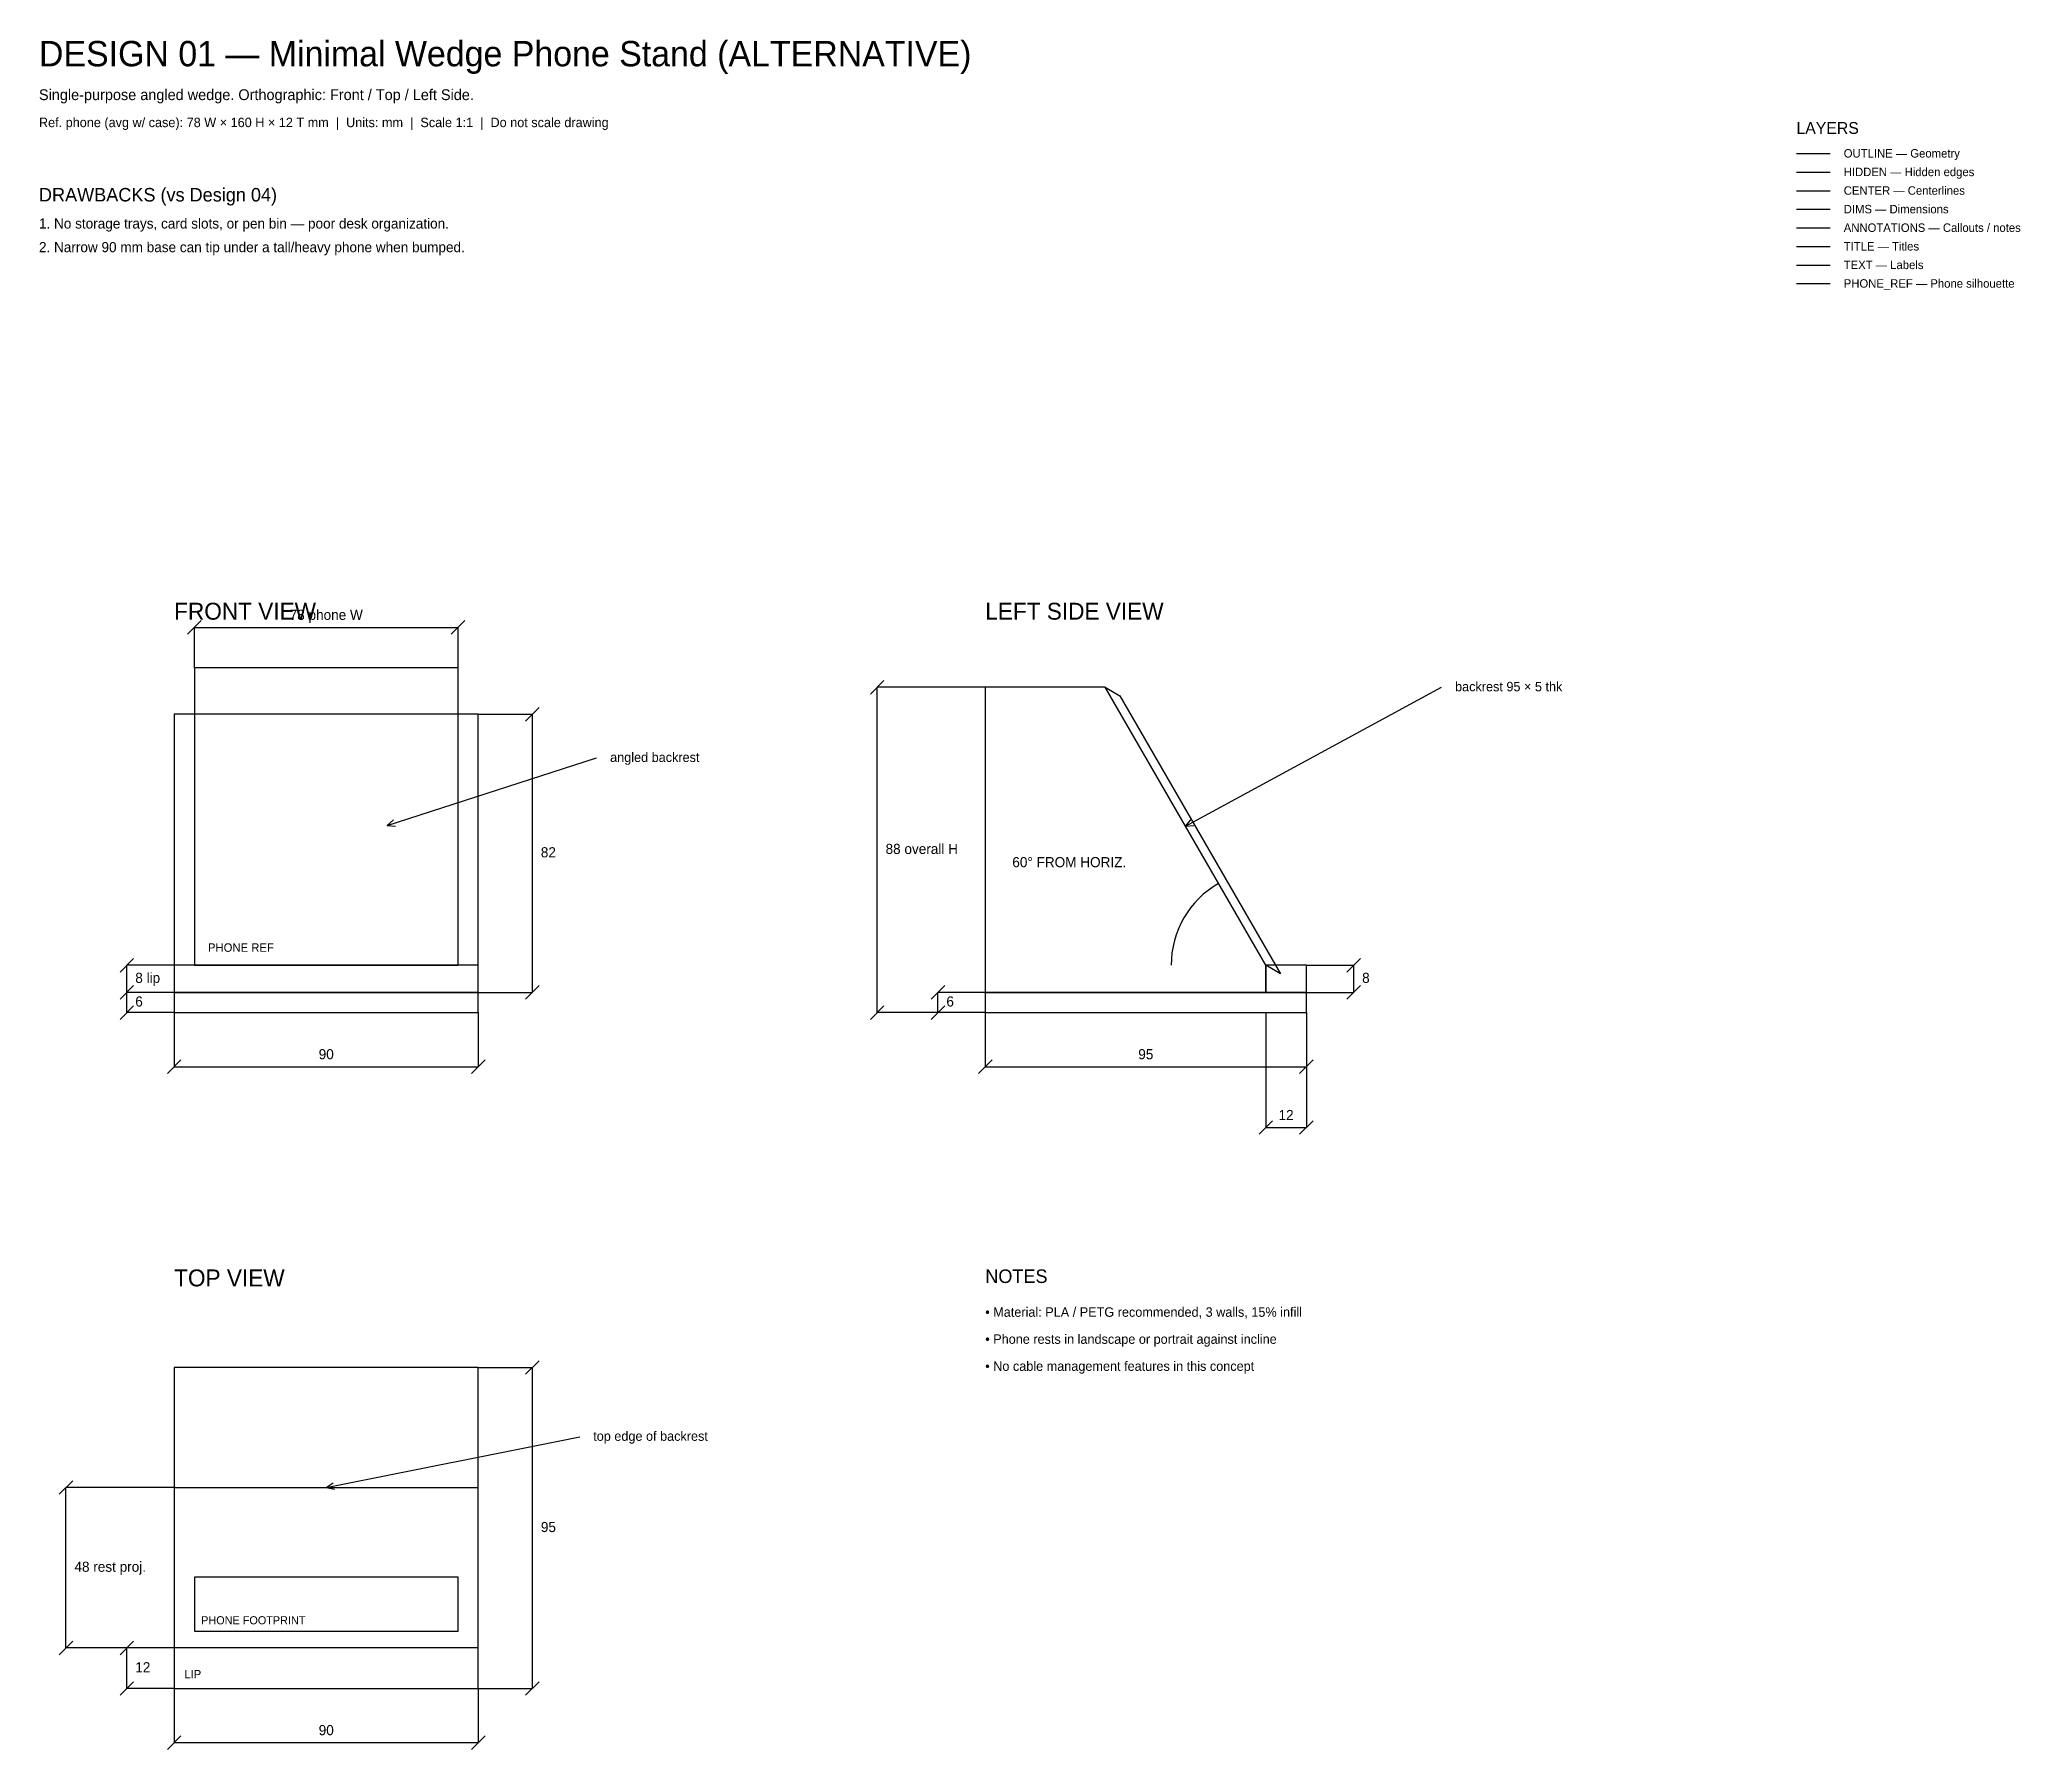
# Model space of a CAD drawing. Header units: millimetres. Extents: x 0 to 586, y -178 to 328.
import ezdxf
from ezdxf.enums import TextEntityAlignment as Align

# ---------------------------------------------------------------- set-up
doc = ezdxf.new("R2010")
doc.units = ezdxf.units.MM
for name, color, linetype in [('ANNOTATIONS', 3, 'Continuous'), ('CENTER', 5, 'Continuous'), ('DIMS', 1, 'Continuous'), ('HIDDEN', 8, 'Continuous'), ('OUTLINE', 7, 'Continuous'), ('PHONE_REF', 6, 'Continuous'), ('TEXT', 4, 'Continuous'), ('TITLE', 2, 'Continuous')]:
    doc.layers.add(name, color=color, linetype=linetype)

msp = doc.modelspace()

# ---------------------------------------------------------------- linework, layer by layer
at = {"layer": 'ANNOTATIONS'}
for p, q in [((520, 272.2), (530, 272.2)), ((339.25, 95.14), (415, 136.27)), ((103, 95.36), (165, 115.36)), ((103, 95.36), (104.89, 97)), ((103, 95.36), (105.49, 95.14)), ((339.25, 95.14), (340.81, 97.09)), ((339.25, 95.14), (341.74, 95.38)), ((85, -100.5), (160, -85.5)), ((85, -100.5), (87.07, -99.09)), ((85, -100.5), (87.45, -101))]:
    msp.add_line(p, q, dxfattribs=at)
msp.add_arc((363, 54), 28, 120, 180, dxfattribs=at)
at = {"layer": 'CENTER'}
msp.add_line((520, 283.2), (530, 283.2), dxfattribs=at)
at = {"layer": 'DIMS'}
for p, q in [((520, 277.7), (530, 277.7)), ((44, 152), (48, 156)), ((46, 142), (46, 154)), ((46, 154), (124, 154)), ((122, 152), (126, 156)), ((124, 142), (124, 154)), ((246, 134.27), (250, 138.27)), ((280, 136.27), (248, 136.27)), ((248, 40), (248, 136.27)), ((144, 126.27), (148, 130.27)), ((130, 128.27), (146, 128.27)), ((146, 46), (146, 128.27)), ((24, 52), (28, 56)), ((40, 54), (26, 54)), ((26, 46), (26, 54)), ((375, 54), (389, 54)), ((387, 52), (391, 56)), ((389, 46), (389, 54)), ((24, 44), (28, 48)), ((24, 44), (28, 48)), ((144, 44), (148, 48)), ((264, 44), (268, 48)), ((387, 44), (391, 48)), ((24, 38), (28, 42)), ((40, 46), (26, 46)), ((26, 40), (26, 46)), ((40, 46), (26, 46)), ((130, 46), (146, 46)), ((246, 38), (250, 42)), ((264, 38), (268, 42)), ((280, 46), (266, 46)), ((266, 40), (266, 46)), ((375, 46), (389, 46)), ((40, 40), (26, 40)), ((40, 40), (40, 24)), ((130, 40), (130, 24)), ((280, 40), (248, 40)), ((280, 40), (266, 40)), ((280, 40), (280, 24)), ((363, 40), (363, 6)), ((375, 40), (375, 24)), ((375, 40), (375, 6)), ((38, 22), (42, 26)), ((40, 24), (130, 24)), ((128, 22), (132, 26)), ((278, 22), (282, 26)), ((280, 24), (375, 24)), ((373, 22), (377, 26)), ((361, 4), (365, 8)), ((363, 6), (375, 6)), ((373, 4), (377, 8)), ((144, -67), (148, -63)), ((130, -65), (146, -65)), ((146, -160), (146, -65)), ((6, -102.5), (10, -98.5)), ((40, -100.5), (8, -100.5)), ((8, -148), (8, -100.5)), ((6, -150), (10, -146)), ((24, -150), (28, -146)), ((40, -148), (8, -148)), ((40, -148), (26, -148)), ((26, -160), (26, -148)), ((24, -162), (28, -158)), ((144, -162), (148, -158)), ((40, -160), (26, -160)), ((40, -160), (40, -176)), ((130, -160), (130, -176)), ((130, -160), (146, -160)), ((38, -178), (42, -174)), ((128, -178), (132, -174)), ((40, -176), (130, -176))]:
    msp.add_line(p, q, dxfattribs=at)
at = {"layer": 'HIDDEN'}
msp.add_line((520, 288.7), (530, 288.7), dxfattribs=at)
msp.add_lwpolyline([(280, 46), (363, 46), (363, 54), (315.5, 136.27), (280, 136.27)], close=True, dxfattribs=at)
at = {"layer": 'OUTLINE'}
for p, q in [((520, 294.2), (530, 294.2)), ((40, -100.5), (130, -100.5))]:
    msp.add_line(p, q, dxfattribs=at)
for points in [[(363, 54), (315.5, 136.27), (319.83, 133.77), (367.33, 51.5)], [(40, 46), (130, 46), (130, 128.27), (40, 128.27)], [(40, 46), (130, 46), (130, 54), (40, 54)], [(363, 46), (375, 46), (375, 54), (363, 54)], [(40, 40), (130, 40), (130, 46), (40, 46)], [(280, 40), (375, 40), (375, 46), (280, 46)], [(40, -160), (130, -160), (130, -65), (40, -65)], [(40, -160), (130, -160), (130, -148), (40, -148)]]:
    msp.add_lwpolyline(points, close=True, dxfattribs=at)
at = {"layer": 'PHONE_REF'}
msp.add_line((520, 255.7), (530, 255.7), dxfattribs=at)
for points in [[(46, 54), (124, 54), (124, 142), (46, 142)], [(46, -143), (124, -143), (124, -127), (46, -127)]]:
    msp.add_lwpolyline(points, close=True, dxfattribs=at)
at = {"layer": 'TEXT'}
msp.add_line((520, 261.2), (530, 261.2), dxfattribs=at)
at = {"layer": 'TITLE'}
msp.add_line((520, 266.7), (530, 266.7), dxfattribs=at)

# ---------------------------------------------------------------- texts
at = {"layer": 'ANNOTATIONS'}
for s, height, p in [('DRAWBACKS (vs Design 04)', 4, (0, 280)), ('1. No storage trays, card slots, or pen bin — poor desk organization.', 3, (0, 272)), ('2. Narrow 90 mm base can tip under a tall/heavy phone when bumped.', 3, (0, 265)), ('backrest 95 × 5 thk', 2.8, (419, 135.07)), ('angled backrest', 2.8, (169, 114.16)), ('60° FROM HORIZ.', 3, (288, 83.02)), ('top edge of backrest', 2.8, (164, -86.7)), ('LIP', 2.5, (43, -157))]:
    msp.add_text(s, height=height, dxfattribs=at).set_placement(p)
at = {"layer": 'DIMS'}
for s, p in [('78 phone W', (85, 156.2)), ('90', (85, 26.2)), ('95', (327.5, 26.2)), ('12', (369, 8.2)), ('90', (85, -173.8))]:
    msp.add_text(s, height=3, dxfattribs=at).set_placement(p, align=Align.CENTER)
for s, p in [('82', (148.5, 85.94)), ('88 overall H', (250.5, 86.94)), ('8 lip', (28.5, 48.8)), ('8', (391.5, 48.8)), ('6', (28.5, 41.8)), ('6', (268.5, 41.8)), ('95', (148.5, -113.7)), ('48 rest proj.', (10.5, -125.45)), ('12', (28.5, -155.2))]:
    msp.add_text(s, height=3, dxfattribs=at).set_placement(p)
at = {"layer": 'PHONE_REF'}
for s, height, p in [('PHONE REF', 2.5, (50, 58)), ('PHONE FOOTPRINT', 2.4, (48, -141))]:
    msp.add_text(s, height=height, dxfattribs=at).set_placement(p)
at = {"layer": 'TEXT'}
for s, height, p in [('Single-purpose angled wedge. Orthographic: Front / Top / Left Side.', 3.2, (0, 310)), ('Ref. phone (avg w/ case): 78 W × 160 H × 12 T mm  |  Units: mm  |  Scale 1:1  |  Do not scale drawing', 2.8, (0, 302)), ('OUTLINE — Geometry', 2.5, (534, 293)), ('HIDDEN — Hidden edges', 2.5, (534, 287.5)), ('CENTER — Centerlines', 2.5, (534, 282)), ('DIMS — Dimensions', 2.5, (534, 276.5)), ('ANNOTATIONS — Callouts / notes', 2.5, (534, 271)), ('TITLE — Titles', 2.5, (534, 265.5)), ('TEXT — Labels', 2.5, (534, 260)), ('PHONE_REF — Phone silhouette', 2.5, (534, 254.5)), ('• Material: PLA / PETG recommended, 3 walls, 15% infill', 2.8, (280, -50)), ('• Phone rests in landscape or portrait against incline', 2.8, (280, -58)), ('• No cable management features in this concept', 2.8, (280, -66))]:
    msp.add_text(s, height=height, dxfattribs=at).set_placement(p)
at = {"layer": 'TITLE'}
for s, height, p in [('DESIGN 01 — Minimal Wedge Phone Stand (ALTERNATIVE)', 7.5, (0, 320)), ('LAYERS', 3.5, (520, 300)), ('FRONT VIEW', 5, (40, 156.27)), ('LEFT SIDE VIEW', 5, (280, 156.27)), ('TOP VIEW', 5, (40, -41)), ('NOTES', 4, (280, -40))]:
    msp.add_text(s, height=height, dxfattribs=at).set_placement(p)

doc.saveas('drawing.dxf')
